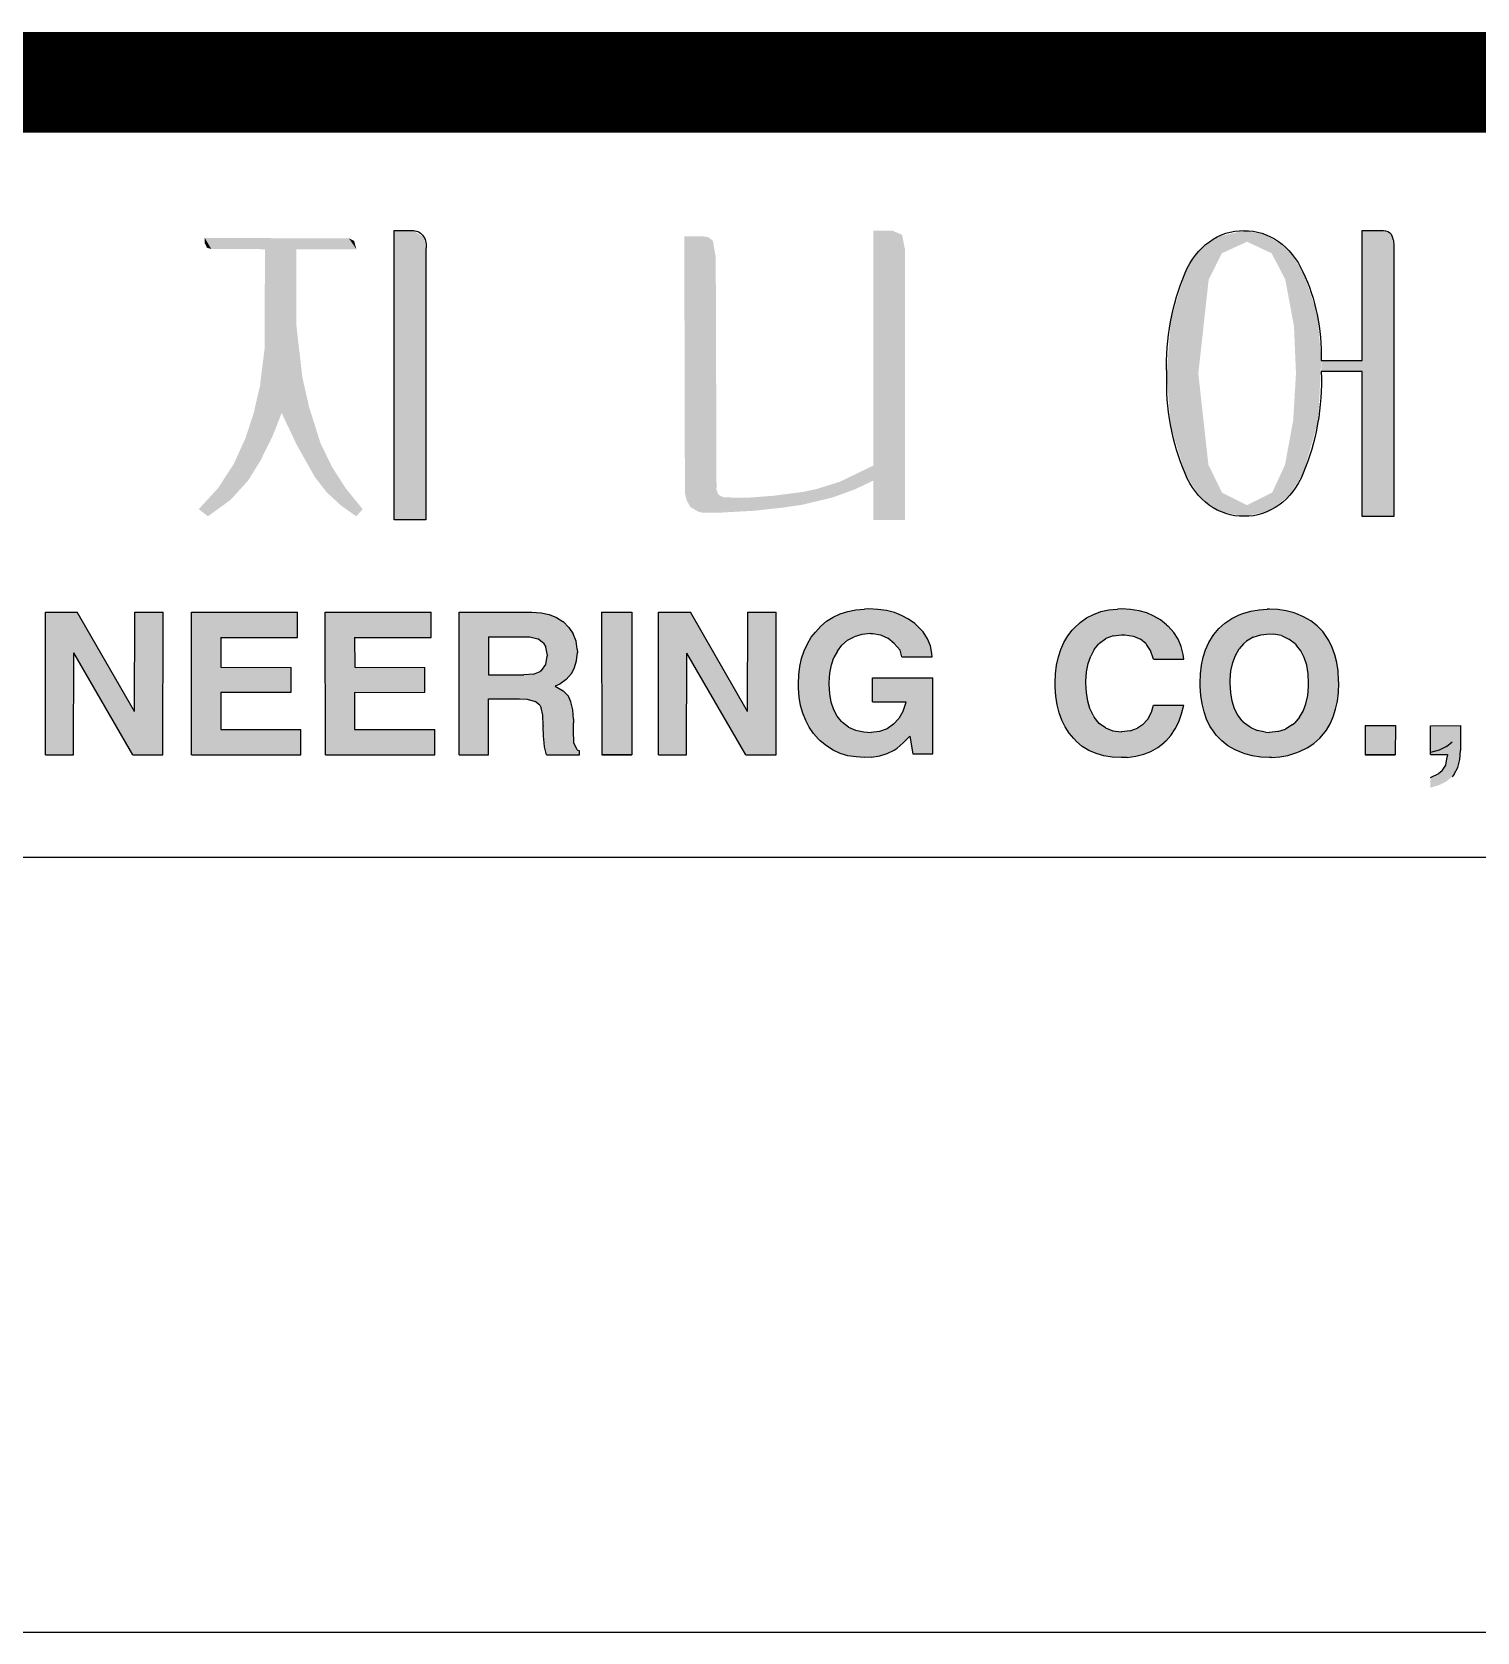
# Model space of a CAD drawing. Header units: millimetres. Extents: x 0 to 1079, y 0 to 594.
# Drawn here: x 250.58 to 269.23, y 40 to 60.65 of the extents above; entities that cross this region are included whole.
import ezdxf
from ezdxf.enums import TextEntityAlignment as Align

# ---------------------------------------------------------------- set-up
doc = ezdxf.new("R2010")
doc.units = ezdxf.units.MM
doc.layers.add('A-ANNO-TTLB', color=7, linetype='Continuous')
doc.styles.add('TTLB-BIG', font='Gulim.TTF', dxfattribs={"height": 3})
doc.styles.add('굴림체', font='GulimChe.TTF', dxfattribs={"height": 3})

# ---------------------------------------------------------------- blocks, each defined once
blk = doc.blocks.new('W')
at = {"layer": 'A-ANNO-TTLB', "ltscale": 5}
h = blk.add_hatch(color=256, dxfattribs=at)
h.paths.add_polyline_path([(251.115, 52.636), (251.879, 51.321), (252.266, 51.322), (252.268, 53.163), (251.904, 53.162), (251.898, 51.882), (251.161, 53.162), (250.749, 53.163), (250.749, 51.322), (251.114, 51.321)])
h.paths.add_polyline_path([(253.013, 52.451), (253.014, 52.835), (254.005, 52.835), (254.005, 53.162), (252.636, 53.162), (252.634, 51.321), (254.049, 51.322), (254.049, 51.646), (253.014, 51.648), (253.014, 52.128), (253.922, 52.129), (253.921, 52.45)])
h.paths.add_polyline_path([(254.743, 52.451), (254.742, 52.834), (255.732, 52.834), (255.732, 53.162), (254.363, 53.163), (254.364, 51.322), (255.777, 51.321), (255.776, 51.647), (254.741, 51.647), (254.741, 52.127), (255.649, 52.128), (255.649, 52.45)])
h = blk.add_hatch(color=256, dxfattribs=at)
h.paths.add_polyline_path([(256.469, 52.044), (256.872, 52.043), (256.968, 52.038), (257.071, 52.011), (257.133, 51.964), (257.152, 51.927), (257.17, 51.833), (257.177, 51.696), (257.177, 51.686), (257.18, 51.563), (257.188, 51.474), (257.194, 51.426), (257.218, 51.322), (257.646, 51.322), (257.646, 51.372), (257.617, 51.387), (257.572, 51.474), (257.57, 51.504), (257.567, 51.603), (257.566, 51.736), (257.566, 51.78), (257.557, 51.903), (257.535, 52.003), (257.504, 52.076), (257.5, 52.082), (257.436, 52.149), (257.329, 52.208), (257.391, 52.232), (257.475, 52.292), (257.542, 52.372), (257.576, 52.435), (257.608, 52.534), (257.619, 52.642), (257.617, 52.684), (257.601, 52.788), (257.563, 52.881), (257.509, 52.965), (257.435, 53.04), (257.429, 53.043), (257.35, 53.095), (257.255, 53.133), (257.151, 53.155), (257.031, 53.162), (256.09, 53.163), (256.091, 51.322), (256.469, 51.321)])
h.paths.add_polyline_path([(256.469, 52.354), (256.469, 52.845), (256.956, 52.845), (257.003, 52.844), (257.105, 52.817), (257.181, 52.76), (257.21, 52.71), (257.23, 52.604), (257.228, 52.595), (257.21, 52.485), (257.156, 52.409), (257.139, 52.397), (257.051, 52.364), (256.927, 52.353)], flags=16)
h.paths.add_polyline_path([(257.932, 51.322), (258.321, 51.321), (258.321, 53.162), (257.931, 53.163)])
h.paths.add_polyline_path([(259.032, 52.635), (259.794, 51.322), (260.183, 51.322), (260.183, 53.162), (259.82, 53.162), (259.815, 51.882), (259.078, 53.162), (258.666, 53.163), (258.666, 51.322), (259.028, 51.321)])
h.paths.add_polyline_path([(260.528, 51.858), (260.565, 51.764), (260.61, 51.677), (260.667, 51.597), (260.731, 51.524), (260.752, 51.503), (260.834, 51.436), (260.919, 51.381), (261.012, 51.339), (261.11, 51.309), (261.217, 51.293), (261.328, 51.286), (261.413, 51.29), (261.521, 51.306), (261.619, 51.338), (261.709, 51.383), (261.746, 51.408), (261.822, 51.475), (261.909, 51.564), (261.947, 51.335), (262.207, 51.335), (262.207, 52.314), (261.429, 52.314), (261.429, 52.006), (261.859, 52.005), (261.855, 51.984), (261.819, 51.879), (261.768, 51.79), (261.7, 51.715), (261.615, 51.656), (261.517, 51.623), (261.409, 51.61), (261.316, 51.617), (261.21, 51.64), (261.119, 51.679), (261.034, 51.743), (260.97, 51.821), (260.927, 51.903), (260.893, 52), (260.875, 52.109), (260.868, 52.233), (260.868, 52.256), (260.877, 52.373), (260.897, 52.482), (260.929, 52.578), (260.975, 52.661), (261.032, 52.735), (261.103, 52.799), (261.191, 52.846), (261.291, 52.876), (261.403, 52.886), (261.43, 52.885), (261.532, 52.868), (261.627, 52.826), (261.709, 52.759), (261.783, 52.671), (261.808, 52.587), (262.196, 52.586), (262.195, 52.63), (262.175, 52.726), (262.138, 52.819), (262.08, 52.907), (262.002, 52.989), (261.973, 53.014), (261.891, 53.073), (261.804, 53.119), (261.71, 53.157), (261.607, 53.183), (261.497, 53.197), (261.38, 53.204), (261.326, 53.202), (261.214, 53.191), (261.108, 53.171), (261.01, 53.14), (260.92, 53.097), (260.835, 53.044), (260.759, 52.98), (260.69, 52.906), (260.638, 52.838), (260.587, 52.753), (260.545, 52.662), (260.513, 52.565), (260.491, 52.463), (260.476, 52.353), (260.471, 52.237), (260.474, 52.18), (260.482, 52.066), (260.5, 51.958)])
h.paths.add_polyline_path([(264.276, 51.832), (264.234, 51.919), (264.207, 52.015), (264.189, 52.125), (264.184, 52.244), (264.184, 52.269), (264.192, 52.391), (264.213, 52.501), (264.245, 52.595), (264.289, 52.679), (264.344, 52.748), (264.357, 52.76), (264.44, 52.822), (264.536, 52.858), (264.642, 52.87), (264.686, 52.868), (264.796, 52.852), (264.889, 52.812), (264.965, 52.749), (265.015, 52.669), (265.057, 52.555), (265.446, 52.556), (265.438, 52.618), (265.412, 52.718), (265.373, 52.812), (265.316, 52.9), (265.244, 52.981), (265.225, 53), (265.147, 53.063), (265.062, 53.112), (264.969, 53.152), (264.869, 53.18), (264.759, 53.197), (264.643, 53.204), (264.591, 53.201), (264.481, 53.191), (264.377, 53.169), (264.281, 53.133), (264.191, 53.088), (264.109, 53.03), (264.034, 52.96), (264.007, 52.931), (263.948, 52.855), (263.898, 52.772), (263.859, 52.681), (263.827, 52.584), (263.804, 52.478), (263.792, 52.366), (263.787, 52.249), (263.787, 52.195), (263.796, 52.077), (263.812, 51.968), (263.838, 51.864), (263.871, 51.769), (263.914, 51.681), (263.965, 51.602), (264.025, 51.53), (264.06, 51.495), (264.136, 51.43), (264.221, 51.379), (264.314, 51.337), (264.414, 51.309), (264.523, 51.292), (264.638, 51.286), (264.715, 51.288), (264.827, 51.302), (264.929, 51.328), (265.023, 51.366), (265.111, 51.414), (265.19, 51.475), (265.215, 51.498), (265.28, 51.572), (265.335, 51.655), (265.381, 51.748), (265.419, 51.85), (265.447, 51.964), (265.057, 51.963), (265.029, 51.871), (264.982, 51.78), (264.915, 51.708), (264.849, 51.665), (264.753, 51.63), (264.639, 51.619), (264.53, 51.632), (264.437, 51.668), (264.355, 51.727), (264.289, 51.807)])
h.paths.add_polyline_path([(266.017, 51.439), (266.11, 51.385), (266.213, 51.342), (266.234, 51.334), (266.334, 51.308), (266.441, 51.291), (266.552, 51.286), (266.579, 51.287), (266.685, 51.295), (266.791, 51.313), (266.893, 51.345), (266.941, 51.363), (267.039, 51.41), (267.125, 51.468), (267.204, 51.538), (267.271, 51.616), (267.288, 51.641), (267.338, 51.722), (267.375, 51.813), (267.407, 51.91), (267.43, 52.014), (267.442, 52.126), (267.447, 52.245), (267.445, 52.286), (267.438, 52.403), (267.422, 52.511), (267.396, 52.613), (267.363, 52.707), (267.32, 52.796), (267.267, 52.876), (267.24, 52.913), (267.168, 52.985), (267.087, 53.05), (266.994, 53.104), (266.891, 53.147), (266.87, 53.155), (266.768, 53.181), (266.661, 53.198), (266.552, 53.202), (266.525, 53.202), (266.419, 53.194), (266.313, 53.176), (266.209, 53.144), (266.163, 53.126), (266.065, 53.079), (265.977, 53.021), (265.9, 52.953), (265.833, 52.873), (265.816, 52.85), (265.768, 52.769), (265.728, 52.678), (265.696, 52.581), (265.674, 52.477), (265.661, 52.365), (265.657, 52.245), (265.657, 52.201), (265.665, 52.085), (265.682, 51.978), (265.708, 51.876), (265.741, 51.781), (265.784, 51.693), (265.837, 51.613), (265.864, 51.576), (265.936, 51.503)])
h.paths.add_polyline_path([(266.2, 51.758), (266.145, 51.831), (266.102, 51.915), (266.071, 52.013), (266.053, 52.123), (266.046, 52.246), (266.046, 52.287), (266.056, 52.405), (266.079, 52.511), (266.113, 52.605), (266.16, 52.687), (266.219, 52.755), (266.256, 52.786), (266.344, 52.839), (266.442, 52.87), (266.552, 52.881), (266.604, 52.879), (266.708, 52.859), (266.801, 52.815), (266.885, 52.752), (266.902, 52.733), (266.958, 52.662), (267.002, 52.575), (267.033, 52.477), (267.051, 52.368), (267.058, 52.246), (267.056, 52.204), (267.046, 52.086), (267.023, 51.98), (266.989, 51.885), (266.942, 51.806), (266.881, 51.736), (266.846, 51.707), (266.76, 51.654), (266.662, 51.621), (266.552, 51.61), (266.5, 51.614), (266.396, 51.634), (266.303, 51.676), (266.219, 51.739)], flags=16)
h = blk.add_hatch(color=256, dxfattribs=at)
h.paths.add_polyline_path([(267.79, 51.321), (268.177, 51.322), (268.178, 51.698), (267.789, 51.699)])
h.paths.add_polyline_path([(268.632, 51.325), (268.85, 51.325), (268.848, 51.294), (268.828, 51.188), (268.776, 51.108), (268.74, 51.079), (268.632, 51.03), (268.631, 50.897), (268.743, 50.931), (268.837, 50.978), (268.91, 51.038), (268.939, 51.073), (268.984, 51.156), (269.012, 51.259), (269.021, 51.376), (269.021, 51.698), (268.631, 51.697)])
at = {"layer": 'A-ANNO-TTLB'}
for p, q in [((255.253, 54.352), (255.253, 58.086)), ((255.253, 58.086), (255.504, 58.086)), ((267.75, 58.086), (268.023, 58.086)), ((267.75, 56.411), (267.75, 58.086)), ((255.66, 57.846), (255.66, 54.352)), ((268.157, 57.865), (268.157, 54.399)), ((267.221, 56.411), (267.75, 56.411)), ((267.75, 56.267), (267.221, 56.267)), ((267.75, 54.399), (267.75, 56.267)), ((255.66, 54.352), (255.253, 54.352)), ((268.157, 54.399), (267.75, 54.399)), ((250.749, 51.322), (250.749, 53.163)), ((250.749, 53.163), (251.161, 53.162)), ((251.898, 51.882), (251.161, 53.162)), ((251.898, 51.882), (251.904, 53.162)), ((251.904, 53.162), (252.268, 53.163)), ((252.266, 51.322), (252.268, 53.163)), ((252.634, 51.321), (252.636, 53.162)), ((252.636, 53.162), (254.005, 53.162)), ((254.005, 52.835), (254.005, 53.162)), ((254.363, 53.163), (255.732, 53.162)), ((254.364, 51.322), (254.363, 53.163)), ((255.732, 52.834), (255.732, 53.162)), ((256.091, 51.322), (256.09, 53.163)), ((256.09, 53.163), (257.031, 53.162)), ((257.031, 53.162), (257.151, 53.155)), ((257.151, 53.155), (257.255, 53.133)), ((257.255, 53.133), (257.35, 53.095)), ((257.35, 53.095), (257.429, 53.043)), ((257.931, 53.163), (258.321, 53.162)), ((257.931, 53.163), (257.932, 51.322)), ((258.321, 53.162), (258.321, 51.321)), ((258.666, 51.322), (258.666, 53.163)), ((258.666, 53.163), (259.078, 53.162)), ((259.815, 51.882), (259.078, 53.162)), ((259.815, 51.882), (259.82, 53.162)), ((259.82, 53.162), (260.183, 53.162)), ((260.183, 51.322), (260.183, 53.162)), ((260.835, 53.044), (260.92, 53.097)), ((260.92, 53.097), (261.01, 53.14)), ((261.01, 53.14), (261.108, 53.171)), ((261.108, 53.171), (261.214, 53.191)), ((261.214, 53.191), (261.326, 53.202)), ((261.38, 53.204), (261.326, 53.202)), ((261.497, 53.197), (261.38, 53.204)), ((261.607, 53.183), (261.497, 53.197)), ((261.71, 53.157), (261.607, 53.183)), ((261.804, 53.119), (261.71, 53.157)), ((261.891, 53.073), (261.804, 53.119)), ((261.973, 53.014), (261.891, 53.073)), ((264.109, 53.03), (264.191, 53.088)), ((264.191, 53.088), (264.281, 53.133)), ((264.281, 53.133), (264.377, 53.169)), ((264.377, 53.169), (264.481, 53.191)), ((264.481, 53.191), (264.591, 53.201)), ((264.643, 53.204), (264.591, 53.201)), ((264.759, 53.197), (264.643, 53.204)), ((264.869, 53.18), (264.759, 53.197)), ((264.969, 53.152), (264.869, 53.18)), ((265.062, 53.112), (264.969, 53.152)), ((265.147, 53.063), (265.062, 53.112)), ((265.977, 53.021), (266.065, 53.079)), ((266.065, 53.079), (266.163, 53.126)), ((266.163, 53.126), (266.209, 53.144)), ((266.209, 53.144), (266.313, 53.176)), ((266.313, 53.176), (266.419, 53.194)), ((266.419, 53.194), (266.525, 53.202)), ((266.552, 53.202), (266.525, 53.202)), ((266.661, 53.198), (266.552, 53.202)), ((266.768, 53.181), (266.661, 53.198)), ((266.87, 53.155), (266.768, 53.181)), ((266.891, 53.147), (266.87, 53.155)), ((266.994, 53.104), (266.891, 53.147)), ((267.087, 53.05), (266.994, 53.104)), ((257.429, 53.043), (257.435, 53.04)), ((257.435, 53.04), (257.509, 52.965)), ((257.509, 52.965), (257.563, 52.881)), ((257.601, 52.788), (257.563, 52.881)), ((260.638, 52.838), (260.69, 52.906)), ((260.69, 52.906), (260.759, 52.98)), ((260.759, 52.98), (260.835, 53.044)), ((261.291, 52.876), (261.191, 52.846)), ((261.403, 52.886), (261.291, 52.876)), ((261.403, 52.886), (261.43, 52.885)), ((261.43, 52.885), (261.532, 52.868)), ((261.532, 52.868), (261.627, 52.826)), ((262.002, 52.989), (261.973, 53.014)), ((262.08, 52.907), (262.002, 52.989)), ((262.138, 52.819), (262.08, 52.907)), ((263.948, 52.855), (264.007, 52.931)), ((264.034, 52.96), (264.007, 52.931)), ((264.034, 52.96), (264.109, 53.03)), ((264.536, 52.858), (264.642, 52.87)), ((264.642, 52.87), (264.686, 52.868)), ((264.686, 52.868), (264.796, 52.852)), ((265.225, 53), (265.147, 53.063)), ((265.225, 53), (265.244, 52.981)), ((265.316, 52.9), (265.244, 52.981)), ((265.373, 52.812), (265.316, 52.9)), ((265.816, 52.85), (265.833, 52.873)), ((265.833, 52.873), (265.9, 52.953)), ((265.9, 52.953), (265.977, 53.021)), ((266.344, 52.839), (266.442, 52.87)), ((266.442, 52.87), (266.552, 52.881)), ((266.552, 52.881), (266.604, 52.879)), ((266.708, 52.859), (266.604, 52.879)), ((267.168, 52.985), (267.087, 53.05)), ((267.24, 52.913), (267.168, 52.985)), ((267.267, 52.876), (267.24, 52.913)), ((267.32, 52.796), (267.267, 52.876)), ((253.014, 52.835), (253.013, 52.451)), ((253.014, 52.835), (254.005, 52.835)), ((254.742, 52.834), (255.732, 52.834)), ((254.742, 52.834), (254.743, 52.451)), ((256.469, 52.845), (256.469, 52.354)), ((256.469, 52.845), (256.956, 52.845)), ((256.956, 52.845), (257.003, 52.844)), ((257.003, 52.844), (257.105, 52.817)), ((257.181, 52.76), (257.105, 52.817)), ((257.181, 52.76), (257.21, 52.71)), ((257.23, 52.604), (257.21, 52.71)), ((257.617, 52.684), (257.601, 52.788)), ((257.617, 52.684), (257.619, 52.642)), ((260.513, 52.565), (260.545, 52.662)), ((260.545, 52.662), (260.587, 52.753)), ((260.587, 52.753), (260.638, 52.838)), ((260.975, 52.661), (260.929, 52.578)), ((260.975, 52.661), (261.032, 52.735)), ((261.032, 52.735), (261.103, 52.799)), ((261.103, 52.799), (261.191, 52.846)), ((261.709, 52.759), (261.627, 52.826)), ((261.783, 52.671), (261.709, 52.759)), ((261.808, 52.587), (261.783, 52.671)), ((262.175, 52.726), (262.138, 52.819)), ((262.195, 52.63), (262.175, 52.726)), ((263.827, 52.584), (263.859, 52.681)), ((263.859, 52.681), (263.898, 52.772)), ((263.898, 52.772), (263.948, 52.855)), ((264.289, 52.679), (264.245, 52.595)), ((264.289, 52.679), (264.344, 52.748)), ((264.357, 52.76), (264.344, 52.748)), ((264.357, 52.76), (264.44, 52.822)), ((264.536, 52.858), (264.44, 52.822)), ((264.796, 52.852), (264.889, 52.812)), ((264.961, 52.753), (264.889, 52.812)), ((264.961, 52.753), (264.967, 52.747)), ((265.015, 52.669), (264.967, 52.747)), ((265.057, 52.555), (265.015, 52.669)), ((265.412, 52.718), (265.373, 52.812)), ((265.438, 52.618), (265.412, 52.718)), ((265.696, 52.581), (265.728, 52.678)), ((265.728, 52.678), (265.768, 52.769)), ((265.768, 52.769), (265.816, 52.85)), ((266.113, 52.605), (266.16, 52.687)), ((266.219, 52.755), (266.16, 52.687)), ((266.219, 52.755), (266.256, 52.786)), ((266.344, 52.839), (266.256, 52.786)), ((266.708, 52.859), (266.801, 52.815)), ((266.885, 52.752), (266.801, 52.815)), ((266.885, 52.752), (266.902, 52.733)), ((266.958, 52.662), (266.902, 52.733)), ((267.002, 52.575), (266.958, 52.662)), ((267.363, 52.707), (267.32, 52.796)), ((267.396, 52.613), (267.363, 52.707)), ((251.114, 51.321), (251.115, 52.636)), ((251.879, 51.321), (251.115, 52.636)), ((253.013, 52.451), (253.921, 52.45)), ((257.156, 52.409), (257.21, 52.485)), ((257.21, 52.485), (257.228, 52.595)), ((257.23, 52.604), (257.228, 52.595)), ((257.576, 52.435), (257.608, 52.534)), ((257.608, 52.534), (257.619, 52.642)), ((259.028, 51.321), (259.032, 52.635)), ((259.794, 51.322), (259.032, 52.635)), ((260.476, 52.353), (260.491, 52.463)), ((260.491, 52.463), (260.513, 52.565)), ((260.877, 52.373), (260.897, 52.482)), ((260.897, 52.482), (260.929, 52.578)), ((261.808, 52.587), (262.196, 52.586)), ((262.196, 52.586), (262.195, 52.63)), ((263.792, 52.366), (263.804, 52.478)), ((263.804, 52.478), (263.827, 52.584)), ((264.192, 52.391), (264.213, 52.501)), ((264.213, 52.501), (264.245, 52.595)), ((265.057, 52.555), (265.446, 52.556)), ((265.446, 52.556), (265.438, 52.618)), ((265.661, 52.365), (265.674, 52.477)), ((265.674, 52.477), (265.696, 52.581)), ((266.056, 52.405), (266.079, 52.511)), ((266.079, 52.511), (266.113, 52.605)), ((267.033, 52.477), (267.002, 52.575)), ((267.051, 52.368), (267.033, 52.477)), ((267.422, 52.511), (267.396, 52.613)), ((267.438, 52.403), (267.422, 52.511)), ((253.922, 52.129), (253.921, 52.45)), ((254.743, 52.451), (255.649, 52.45)), ((255.649, 52.128), (255.649, 52.45)), ((256.469, 52.354), (256.927, 52.353)), ((257.051, 52.364), (256.927, 52.353)), ((257.051, 52.364), (257.139, 52.397)), ((257.156, 52.409), (257.139, 52.397)), ((257.475, 52.292), (257.391, 52.232)), ((257.475, 52.292), (257.542, 52.372)), ((257.542, 52.372), (257.576, 52.435)), ((260.471, 52.237), (260.476, 52.353)), ((260.868, 52.256), (260.877, 52.373)), ((260.868, 52.233), (260.868, 52.256)), ((261.429, 52.006), (261.429, 52.314)), ((261.429, 52.314), (262.207, 52.314)), ((262.207, 51.335), (262.207, 52.314)), ((263.787, 52.249), (263.792, 52.366)), ((263.787, 52.195), (263.787, 52.249)), ((264.184, 52.269), (264.192, 52.391)), ((264.184, 52.244), (264.184, 52.269)), ((265.657, 52.245), (265.661, 52.365)), ((265.657, 52.201), (265.657, 52.245)), ((266.046, 52.287), (266.056, 52.405)), ((266.046, 52.246), (266.046, 52.287)), ((266.053, 52.123), (266.046, 52.246)), ((267.058, 52.246), (267.051, 52.368)), ((267.056, 52.204), (267.058, 52.246)), ((267.445, 52.286), (267.438, 52.403)), ((267.442, 52.126), (267.447, 52.245)), ((267.447, 52.245), (267.445, 52.286)), ((253.014, 52.128), (253.922, 52.129)), ((253.014, 52.128), (253.014, 51.648)), ((254.741, 52.127), (255.649, 52.128)), ((254.741, 52.127), (254.741, 51.647)), ((256.469, 52.044), (256.872, 52.043)), ((256.469, 51.321), (256.469, 52.044)), ((256.872, 52.043), (256.968, 52.038)), ((257.391, 52.232), (257.329, 52.208)), ((257.329, 52.208), (257.436, 52.149)), ((257.436, 52.149), (257.5, 52.082)), ((257.5, 52.082), (257.504, 52.076)), ((257.535, 52.003), (257.504, 52.076)), ((260.474, 52.18), (260.471, 52.237)), ((260.482, 52.066), (260.474, 52.18)), ((260.5, 51.958), (260.482, 52.066)), ((260.875, 52.109), (260.868, 52.233)), ((260.893, 52), (260.875, 52.109)), ((263.796, 52.077), (263.787, 52.195)), ((263.812, 51.968), (263.796, 52.077)), ((264.189, 52.125), (264.184, 52.244)), ((264.207, 52.015), (264.189, 52.125)), ((265.665, 52.085), (265.657, 52.201)), ((265.682, 51.978), (265.665, 52.085)), ((266.071, 52.013), (266.053, 52.123)), ((267.023, 51.98), (267.046, 52.086)), ((267.046, 52.086), (267.056, 52.204)), ((267.43, 52.014), (267.442, 52.126)), ((251.898, 51.882), (251.898, 51.882)), ((256.968, 52.038), (257.071, 52.011)), ((257.133, 51.964), (257.071, 52.011)), ((257.133, 51.964), (257.152, 51.927)), ((257.17, 51.833), (257.152, 51.927)), ((257.177, 51.696), (257.17, 51.833)), ((257.557, 51.903), (257.535, 52.003)), ((257.566, 51.78), (257.557, 51.903)), ((259.815, 51.882), (259.815, 51.882)), ((260.528, 51.858), (260.5, 51.958)), ((260.565, 51.764), (260.528, 51.858)), ((260.927, 51.903), (260.893, 52)), ((260.97, 51.821), (260.927, 51.903)), ((261.429, 52.006), (261.859, 52.005)), ((261.819, 51.879), (261.768, 51.79)), ((261.855, 51.984), (261.819, 51.879)), ((261.859, 52.005), (261.855, 51.984)), ((263.838, 51.864), (263.812, 51.968)), ((263.871, 51.769), (263.838, 51.864)), ((264.234, 51.919), (264.207, 52.015)), ((264.276, 51.832), (264.234, 51.919)), ((264.276, 51.832), (264.289, 51.807)), ((264.982, 51.78), (265.029, 51.871)), ((265.029, 51.871), (265.057, 51.963)), ((265.057, 51.963), (265.447, 51.964)), ((265.381, 51.748), (265.419, 51.85)), ((265.419, 51.85), (265.447, 51.964)), ((265.708, 51.876), (265.682, 51.978)), ((265.741, 51.781), (265.708, 51.876)), ((266.102, 51.915), (266.071, 52.013)), ((266.145, 51.831), (266.102, 51.915)), ((266.942, 51.806), (266.989, 51.885)), ((266.989, 51.885), (267.023, 51.98)), ((267.375, 51.813), (267.407, 51.91)), ((267.407, 51.91), (267.43, 52.014)), ((253.014, 51.648), (254.049, 51.646)), ((254.049, 51.322), (254.049, 51.646)), ((254.741, 51.647), (255.776, 51.647)), ((255.777, 51.321), (255.776, 51.647)), ((257.177, 51.696), (257.177, 51.686)), ((257.18, 51.563), (257.177, 51.686)), ((257.566, 51.78), (257.566, 51.736)), ((257.567, 51.603), (257.566, 51.736)), ((260.61, 51.677), (260.565, 51.764)), ((260.667, 51.597), (260.61, 51.677)), ((261.028, 51.75), (260.97, 51.821)), ((261.028, 51.75), (261.04, 51.739)), ((261.119, 51.679), (261.04, 51.739)), ((261.119, 51.679), (261.21, 51.64)), ((261.21, 51.64), (261.316, 51.617)), ((261.615, 51.656), (261.517, 51.623)), ((261.699, 51.715), (261.615, 51.656)), ((261.701, 51.717), (261.699, 51.715)), ((261.768, 51.79), (261.701, 51.717)), ((263.914, 51.681), (263.871, 51.769)), ((263.965, 51.602), (263.914, 51.681)), ((264.355, 51.727), (264.289, 51.807)), ((264.437, 51.668), (264.355, 51.727)), ((264.437, 51.668), (264.53, 51.632)), ((264.53, 51.632), (264.636, 51.619)), ((264.753, 51.63), (264.643, 51.619)), ((264.753, 51.63), (264.849, 51.665)), ((264.915, 51.708), (264.849, 51.665)), ((264.915, 51.708), (264.982, 51.78)), ((265.28, 51.572), (265.335, 51.655)), ((265.335, 51.655), (265.381, 51.748)), ((265.784, 51.693), (265.741, 51.781)), ((265.837, 51.613), (265.784, 51.693)), ((266.2, 51.758), (266.145, 51.831)), ((266.2, 51.758), (266.219, 51.739)), ((266.303, 51.676), (266.219, 51.739)), ((266.303, 51.676), (266.396, 51.634)), ((266.5, 51.614), (266.396, 51.634)), ((266.662, 51.621), (266.76, 51.654)), ((266.846, 51.707), (266.76, 51.654)), ((266.846, 51.707), (266.881, 51.736)), ((266.942, 51.806), (266.881, 51.736)), ((267.271, 51.616), (267.288, 51.641)), ((267.288, 51.641), (267.338, 51.722)), ((267.338, 51.722), (267.375, 51.813)), ((267.789, 51.699), (268.178, 51.698)), ((267.789, 51.699), (267.79, 51.321)), ((268.178, 51.698), (268.177, 51.322)), ((268.631, 51.697), (269.021, 51.698)), ((268.632, 51.325), (268.631, 51.697)), ((269.021, 51.698), (269.021, 51.376)), ((257.188, 51.474), (257.18, 51.563)), ((257.194, 51.426), (257.188, 51.474)), ((257.218, 51.322), (257.194, 51.426)), ((257.57, 51.504), (257.567, 51.603)), ((257.572, 51.474), (257.57, 51.504)), ((257.617, 51.387), (257.572, 51.474)), ((260.731, 51.524), (260.667, 51.597)), ((260.731, 51.524), (260.752, 51.503)), ((260.834, 51.436), (260.752, 51.503)), ((260.919, 51.381), (260.834, 51.436)), ((261.316, 51.617), (261.409, 51.61)), ((261.517, 51.623), (261.409, 51.61)), ((261.409, 51.61), (261.409, 51.61)), ((261.746, 51.408), (261.822, 51.475)), ((261.822, 51.475), (261.909, 51.564)), ((261.909, 51.564), (261.947, 51.335)), ((264.025, 51.53), (263.965, 51.602)), ((264.025, 51.53), (264.06, 51.495)), ((264.136, 51.43), (264.06, 51.495)), ((264.221, 51.379), (264.136, 51.43)), ((264.636, 51.619), (264.643, 51.619)), ((264.643, 51.619), (264.643, 51.619)), ((265.111, 51.414), (265.19, 51.475)), ((265.215, 51.498), (265.19, 51.475)), ((265.215, 51.498), (265.28, 51.572)), ((265.864, 51.576), (265.837, 51.613)), ((265.936, 51.503), (265.864, 51.576)), ((266.017, 51.439), (265.936, 51.503)), ((266.11, 51.385), (266.017, 51.439)), ((266.5, 51.614), (266.552, 51.61)), ((266.662, 51.621), (266.552, 51.61)), ((267.039, 51.41), (267.125, 51.468)), ((267.125, 51.468), (267.204, 51.538)), ((267.204, 51.538), (267.271, 51.616)), ((268.631, 51.35), (268.632, 51.483)), ((268.837, 51.43), (268.743, 51.383)), ((268.837, 51.43), (268.91, 51.49)), ((250.749, 51.322), (251.114, 51.321)), ((251.879, 51.321), (252.266, 51.322)), ((252.634, 51.321), (254.049, 51.322)), ((254.364, 51.322), (255.777, 51.321)), ((256.091, 51.322), (256.469, 51.321)), ((257.218, 51.322), (257.646, 51.322)), ((257.617, 51.387), (257.646, 51.372)), ((257.646, 51.322), (257.646, 51.372)), ((257.932, 51.322), (258.321, 51.321)), ((257.932, 51.322), (258.321, 51.321)), ((258.321, 51.321), (257.932, 51.322)), ((258.321, 51.321), (258.321, 51.321)), ((258.666, 51.322), (259.028, 51.321)), ((259.794, 51.322), (260.183, 51.322)), ((261.012, 51.339), (260.919, 51.381)), ((261.11, 51.309), (261.012, 51.339)), ((261.217, 51.293), (261.11, 51.309)), ((261.328, 51.286), (261.217, 51.293)), ((261.413, 51.29), (261.328, 51.286)), ((261.413, 51.29), (261.521, 51.306)), ((261.521, 51.306), (261.619, 51.338)), ((261.619, 51.338), (261.709, 51.383)), ((261.709, 51.383), (261.746, 51.408)), ((261.947, 51.335), (262.207, 51.335)), ((264.314, 51.337), (264.221, 51.379)), ((264.414, 51.309), (264.314, 51.337)), ((264.523, 51.292), (264.414, 51.309)), ((264.638, 51.286), (264.523, 51.292)), ((264.715, 51.288), (264.638, 51.286)), ((264.715, 51.288), (264.827, 51.302)), ((264.827, 51.302), (264.929, 51.328)), ((264.929, 51.328), (265.023, 51.366)), ((265.023, 51.366), (265.111, 51.414)), ((266.213, 51.342), (266.11, 51.385)), ((266.234, 51.334), (266.213, 51.342)), ((266.334, 51.308), (266.234, 51.334)), ((266.441, 51.291), (266.334, 51.308)), ((266.552, 51.286), (266.441, 51.291)), ((266.579, 51.287), (266.552, 51.286)), ((266.579, 51.287), (266.685, 51.295)), ((266.685, 51.295), (266.791, 51.313)), ((266.791, 51.313), (266.893, 51.345)), ((266.893, 51.345), (266.941, 51.363)), ((266.941, 51.363), (267.039, 51.41)), ((268.177, 51.322), (267.79, 51.321)), ((267.79, 51.321), (268.177, 51.322)), ((267.79, 51.321), (268.177, 51.322)), ((268.177, 51.322), (268.177, 51.322)), ((268.743, 51.383), (268.631, 51.35)), ((268.632, 51.325), (268.85, 51.325)), ((268.828, 51.188), (268.848, 51.294)), ((268.85, 51.325), (268.848, 51.294)), ((268.984, 51.156), (269.012, 51.259)), ((269.012, 51.259), (269.021, 51.376)), ((268.632, 51.03), (268.74, 51.079)), ((268.776, 51.108), (268.74, 51.079)), ((268.776, 51.108), (268.828, 51.188)), ((268.939, 51.073), (268.91, 51.038)), ((268.939, 51.073), (268.984, 51.156)), ((190, 50), (350, 50)), ((190, 40), (350, 40))]:
    blk.add_line(p, q, dxfattribs=at)
at = {"layer": 'A-ANNO-TTLB', "const_width": 1.3}
blk.add_lwpolyline([(40, 60), (821.297, 60)], dxfattribs=at)
at = {"layer": 'A-ANNO-TTLB', "extrusion": (0, 0, -1)}
for centre, major_axis, start_param, end_param in [((255.501, 57.893), (0, 0.193), 0.020117, 1.817633), ((266.21, 57.108), (0, 0.979), -1.113245, 0.017229), ((266.236, 57.091), (0, 0.995), -0.014693, 1.084924), ((268.034, 57.942), (0, 0.145), -0.089211, 0.838453), ((267.897, 57.891), (0, 0.307), 1.06707, 1.65498), ((267.475, 56.354), (0, 2.647), 4.669626, 5.177103), ((265.351, 56.483), (0, 2.201), 1.061367, 1.603507), ((267.456, 56.131), (0, 2.624), 4.245724, 4.754255), ((264.912, 56.149), (0, 2.719), 1.527458, 2.025563), ((266.211, 55.377), (0, 0.978), 3.126018, 4.260478), ((266.238, 55.379), (0, 0.98), 2.019137, 3.157955)]:
    blk.add_ellipse(centre, major_axis=major_axis, ratio=0.85, start_param=start_param, end_param=end_param, dxfattribs=at)
at = {"layer": 'A-ANNO-TTLB'}
for points in [[(255.253, 58.086), (255.504, 58.086), (255.253, 54.352), (255.66, 54.352)], [(255.504, 58.086), (255.641, 57.995), (255.66, 54.352)], [(261.439, 58.086), (261.684, 58.086), (261.439, 54.352), (261.846, 54.352)], [(261.684, 58.086), (261.684, 58.086), (261.809, 58.034), (261.846, 54.352)], [(261.809, 58.034), (261.846, 57.848), (261.846, 54.352)], [(261.809, 58.034), (261.846, 54.352), (261.846, 54.352)], [(265.91, 58.013), (266.224, 58.086), (266.263, 57.943)], [(266.224, 58.086), (266.498, 58.035), (266.263, 57.943), (266.579, 57.795)], [(266.498, 58.035), (266.788, 57.857), (266.578, 57.798), (266.757, 57.456)], [(267.75, 54.399), (268.157, 54.399), (268.023, 58.086), (268.126, 58.039)], [(267.75, 58.086), (268.023, 58.086), (267.75, 54.399), (268.157, 54.399)], [(268.126, 58.039), (268.157, 57.865), (268.157, 54.399)], [(252.808, 57.991), (252.807, 57.924), (252.891, 57.849), (252.835, 57.866)], [(252.808, 57.991), (254.668, 57.987), (252.891, 57.849), (254.765, 57.847)], [(252.891, 57.849), (254.765, 57.847), (253.584, 57.847), (253.991, 57.847)], [(253.584, 57.847), (253.991, 57.847), (253.58, 56.569), (253.991, 56.852)], [(254.668, 57.987), (254.735, 57.955), (254.765, 57.847)], [(255.641, 57.994), (255.66, 57.846), (255.66, 54.352)], [(258.998, 58.012), (258.998, 58.012), (259.231, 58.012), (259.404, 57.744)], [(258.998, 58.012), (259.006, 54.702), (259.404, 57.744), (259.414, 54.76)], [(259.231, 58.012), (259.307, 58.003), (259.404, 57.744), (259.367, 57.954)], [(259.404, 57.744), (259.367, 57.954), (259.367, 57.954)], [(265.463, 57.54), (265.64, 57.84), (265.768, 57.456), (265.939, 57.795)], [(265.64, 57.84), (265.91, 58.013), (265.939, 57.795), (266.263, 57.943)], [(266.788, 57.857), (266.985, 57.556), (266.757, 57.456), (266.868, 56.858)], [(265.28, 56.936), (265.227, 56.241), (265.768, 57.456), (265.634, 56.241)], [(265.463, 57.54), (265.28, 56.937), (265.768, 57.456)], [(266.985, 57.556), (267.172, 57.014), (266.869, 56.864), (266.895, 56.241)], [(267.172, 57.014), (267.221, 56.411), (266.895, 56.241), (266.859, 55.637)], [(253.58, 56.569), (253.991, 56.852), (253.523, 56.111), (254.069, 56.178)], [(267.221, 56.411), (267.181, 55.62), (266.859, 55.637), (266.753, 55.062)], [(267.221, 56.411), (267.75, 56.411), (267.221, 56.267), (267.75, 56.267)], [(253.523, 56.111), (253.8, 55.733), (254.068, 56.188)], [(254.068, 56.188), (254.148, 55.838), (253.8, 55.733), (253.994, 55.323)], [(265.227, 56.241), (265.275, 55.576), (265.634, 56.241)], [(265.275, 55.576), (265.463, 54.95), (265.634, 56.241), (265.764, 55.067)], [(253.526, 56.107), (253.449, 55.778), (253.8, 55.733), (253.681, 55.43)], [(253.452, 55.774), (253.334, 55.411), (253.681, 55.43), (253.529, 55.124)], [(254.147, 55.832), (254.301, 55.344), (253.994, 55.323)], [(253.8, 55.733), (253.994, 55.323), (253.994, 55.323)], [(267.179, 55.617), (266.988, 54.955), (266.753, 55.062), (266.588, 54.706)], [(253.334, 55.411), (253.182, 55.076), (253.529, 55.124), (253.367, 54.86)], [(254.301, 55.344), (254.449, 55.039), (253.994, 55.323), (254.226, 54.91)], [(253.994, 55.323), (254.226, 54.91), (254.226, 54.91)], [(253.182, 55.076), (252.979, 54.763), (253.367, 54.86), (253.139, 54.611)], [(254.449, 55.039), (254.627, 54.76), (254.226, 54.91), (254.406, 54.706)], [(260.997, 54.841), (261.439, 55.054), (260.912, 54.642), (261.439, 54.861)], [(265.463, 54.95), (265.661, 54.645), (265.764, 55.067)], [(265.764, 55.067), (265.941, 54.703), (265.659, 54.639), (265.913, 54.465)], [(266.588, 54.706), (266.263, 54.543), (266.988, 54.955), (266.804, 54.66)], [(252.979, 54.763), (252.979, 54.763), (252.73, 54.492), (253.139, 54.611)], [(254.226, 54.91), (254.564, 54.54), (254.763, 54.399)], [(254.226, 54.91), (254.38, 54.711), (254.564, 54.54)], [(254.62, 54.758), (254.846, 54.492), (254.406, 54.706), (254.763, 54.399)], [(254.627, 54.76), (254.62, 54.758), (254.846, 54.492)], [(259.006, 54.702), (259.028, 54.606), (259.408, 54.759), (259.438, 54.678)], [(260.537, 54.715), (260.709, 54.752), (260.261, 54.511), (260.531, 54.55)], [(260.7, 54.75), (260.998, 54.843), (260.531, 54.551), (260.912, 54.642)], [(260.912, 54.642), (261.202, 54.748), (261.439, 54.861)], [(252.73, 54.492), (252.848, 54.399), (253.139, 54.611)], [(259.028, 54.606), (259.076, 54.521), (259.438, 54.678), (259.505, 54.644)], [(259.076, 54.521), (259.172, 54.462), (259.504, 54.644), (259.505, 54.644)], [(259.505, 54.644), (259.764, 54.639), (259.172, 54.462), (259.22, 54.448)], [(259.22, 54.448), (259.492, 54.448), (259.764, 54.639), (259.853, 54.642)], [(259.496, 54.449), (259.898, 54.471), (259.853, 54.642), (260.136, 54.663)], [(259.764, 54.639), (259.853, 54.642), (259.853, 54.642)], [(260.136, 54.663), (260.537, 54.715), (259.898, 54.471), (260.261, 54.511)], [(266.263, 54.543), (265.941, 54.704), (266.224, 54.399), (265.912, 54.461)], [(266.263, 54.543), (266.803, 54.66), (266.224, 54.399), (266.529, 54.46)]]:
    blk.add_solid(points, dxfattribs=at)
at = {"layer": 'A-ANNO-TTLB', "style": '굴림체'}
blk.add_attdef('도면번호', text='', height=5, rotation=180, dxfattribs=at).set_placement((89.787, 569.416), align=Align.CENTER)
for tag, p in [('관련참조도면', (789.017, 63.683)), ('도면명칭', (770.985, 51.488)), ('시공공구', (666.048, 51.244)), ('축척', (666.077, 38.384)), ('도면번호', (770.999, 38.448)), ('CAD파일명', (771.642, 25.604)), ('페이지', (666.762, 25.371))]:
    blk.add_attdef(tag, text='', height=3, dxfattribs=at).set_placement(p, align=Align.CENTER)
at = {"layer": 'A-ANNO-TTLB', "style": '굴림체', "flags": 8}
for tag, p in [('개정4-번호', (364.545, 55.733)), ('개정4-개정사유', (464.615, 55.496)), ('개정3-번호', (364.545, 48.364)), ('개정3-개정사유', (464.615, 48.117)), ('개정2-번호', (364.545, 40.364)), ('개정2-개정사유', (464.615, 40.117)), ('개정1-번호', (364.545, 32.364)), ('개정1-개정사유', (464.615, 32.117))]:
    blk.add_attdef(tag, text='', height=3, dxfattribs=at).set_placement(p, align=Align.MIDDLE)
at = {"layer": 'A-ANNO-TTLB'}
for tag, style, flags, p in [('개정4-날짜', '굴림체', 8, (385.084, 55.701)), ('개정4-작성자', '굴림체', 8, (522.808, 55.455)), ('개정4-검토자', '굴림체', 8, (552.576, 55.335)), ('개정4-확인자', '굴림체', 8, (583.194, 55.206)), ('설계회사', 'TTLB-BIG', 1, (214.366, 54.924)), ('개정3-날짜', '굴림체', 8, (385.084, 48.446)), ('개정3-작성자', '굴림체', 8, (522.808, 47.938)), ('개정3-검토자', '굴림체', 8, (552.576, 47.942)), ('개정3-확인자', '굴림체', 8, (583.194, 47.938)), ('개정2-날짜', '굴림체', 8, (385.084, 40.446)), ('개정2-작성자', '굴림체', 8, (522.808, 39.938)), ('개정2-검토자', '굴림체', 8, (552.576, 39.942)), ('개정2-확인자', '굴림체', 8, (583.194, 39.938)), ('개정1-날짜', '굴림체', 8, (385.084, 32.446)), ('개정1-작성자', '굴림체', 8, (522.808, 31.938)), ('개정1-검토자', '굴림체', 8, (552.576, 31.942)), ('개정1-확인자', '굴림체', 8, (583.194, 31.938))]:
    blk.add_attdef(tag, text='', height=3, dxfattribs=dict(at, style=style, flags=flags)).set_placement(p, align=Align.MIDDLE_LEFT)
at = {"layer": 'A-ANNO-TTLB', "style": '굴림체'}
for tag, p in [('설계회사', (214.366, 54.924)), ('설계감리', (214.366, 45.162)), ('시공회사', (214.366, 35.039)), ('설계건명', (76.102, 34.873)), ('시공감리', (214.366, 25.277)), ('시공건명', (76.102, 25.057))]:
    blk.add_attdef(tag, text='', height=3, dxfattribs=at).set_placement(p, align=Align.MIDDLE_LEFT)

msp = doc.modelspace()

# ---------------------------------------------------------------- block references
msp.add_blockref('W', (0, 0))

doc.saveas('drawing.dxf')
